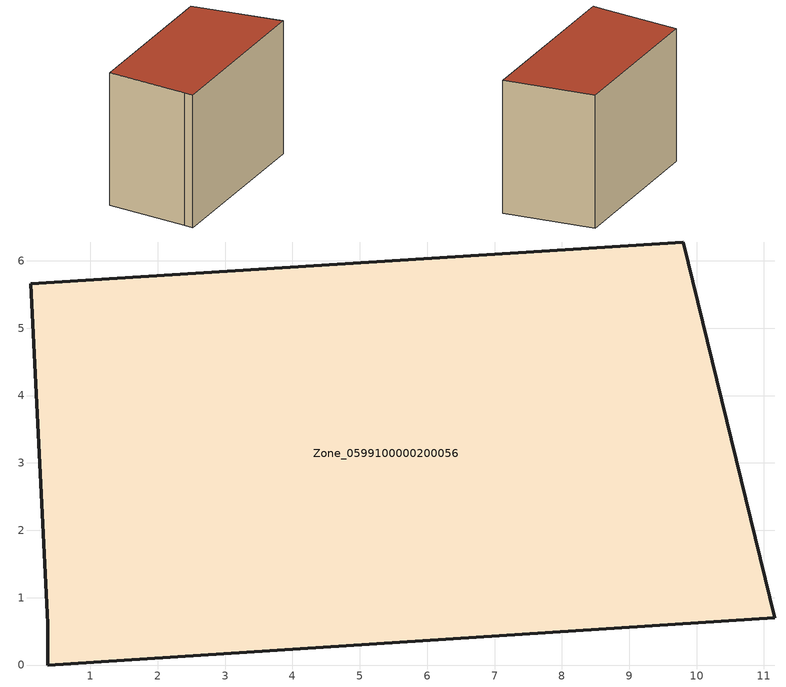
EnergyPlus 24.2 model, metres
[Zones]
Zone_0599100000200056
 floor ground (C_G): 0.12,5.66 9.8,6.28 11.16,0.7 0.37,0 0.37,0.61 z0
 wall outside (C_F): 11.16,0.7 9.8,6.28 0.12,5.66 0.37,0.61 0.37,0 11.16,0.7 z0:8.76
 roof outside (C_R): 9.8,6.28 0.12,5.66 0.37,0.61 0.37,0 11.16,0.7 z8.76
[BUILDING]
Pand.0599100000200056: North Axis=0; Terrain=City; Loads Convergence Tolerance Value=0.04; Temperature Convergence Tolerance Value=0.4; Solar Distribution=FullExterior; Maximum Number of Warmup Days=25; Minimum Number of Warmup Days=1
[Site:Location]
Rotterdam.The.Hague.AP_ZH_NLD Design_Conditions: Latitude=51.96; Longitude=4.45; Time Zone=1; Elevation=-4.5
[SITE:GROUNDTEMPERATURE:BUILDINGSURFACE]
18, 18, 18, 18, 18, 18, 18, 18, 18, 18, 18, 18
[MATERIAL] Thermal Absorptance=0.9; Solar Absorptance=0.7; Visible Absorptance=0.7
Name | Roughness | Thickness | Conductivity | Density | Specific Heat
G.TC.1992-2005 | MediumSmooth | 0.15 | 0.06 | 540 | 1210
F.TC.1992-2005 | Rough | 0.3 | 0.12 | 1920 | 840
R.TC.1992-2005 | MediumRough | 0.2 | 0.08 | 1500 | 1000
[CONSTRUCTION]
C_G: G.TC.1992-2005
C_F: F.TC.1992-2005
C_R: R.TC.1992-2005
[ZONE]
Zone_0599100000200056: Type=1; Multiplier=1; Ceiling Height=Autocalculate; Volume=Autocalculate; Floor Area=autocalculate; Part of Total Floor Area=Yes
[ZONEINFILTRATION:DESIGNFLOWRATE]
Infil_Zone_0599100000200056: Zone or ZoneList or Space or SpaceList=Zone_0599100000200056; Schedule=AlwaysOn; Design Flow Rate Calculation Method=Flow/Area; Flow Rate per Floor Area=0.0015; Constant Term Coefficient=1; Temperature Term Coefficient=0; Velocity Term Coefficient=0; Velocity Squared Term Coefficient=0
[HVACTEMPLATE:ZONE:IDEALLOADSAIRSYSTEM]
Zone_0599100000200056: Maximum Heating Supply Air Temperature=50; Minimum Cooling Supply Air Temperature=13; Maximum Heating Supply Air Humidity Ratio=0.0156; Minimum Cooling Supply Air Humidity Ratio=0.0077; Heating Limit=NoLimit; Cooling Limit=NoLimit; Dehumidification Control Type=ConstantSensibleHeatRatio; Cooling Sensible Heat Ratio=0.7; Dehumidification Setpoint=60; Humidification Control Type=None; Humidification Setpoint=30; Outdoor Air Method=None; Outdoor Air Flow Rate per Person=0.00944; Outdoor Air Flow Rate per Zone Floor Area=0; Outdoor Air Flow Rate per Zone=0; Demand Controlled Ventilation Type=None; Outdoor Air Economizer Type=NoEconomizer; Heat Recovery Type=None; Sensible Heat Recovery Effectiveness=0.7; Latent Heat Recovery Effectiveness=0.65
[ZONECONTROL:THERMOSTAT]
ThermostatControl_Zone_0599100000200056: Zone or ZoneList=Zone_0599100000200056; Control Type Schedule=DualSetpointControlType; Control 1=Thermostat_Zone_0599100000200056; Temperature Difference Between Cutout And Setpoint=0
[THERMOSTATSETPOINT:DUALSETPOINT]
Thermostat_Zone_0599100000200056: Heating Setpoint Temperature Schedule=HeatingSetpoint_Zone_0599100000200056; Cooling Setpoint Temperature Schedule=CoolingSetpoint_Zone_0599100000200056
[SCHEDULE:COMPACT]
HeatingSetpoint_Zone_0599100000200056: Through: 12/31, For: AllDays, Until: 24:00, 21
CoolingSetpoint_Zone_0599100000200056: Through: 12/31, For: AllDays, Until: 24:00, 24
DualSetpointControlType: Through: 12/31, For: AllDays, Until: 24:00, 4
AlwaysOn: Through: 12/31, For: AllDays, Until: 24:00, 1
